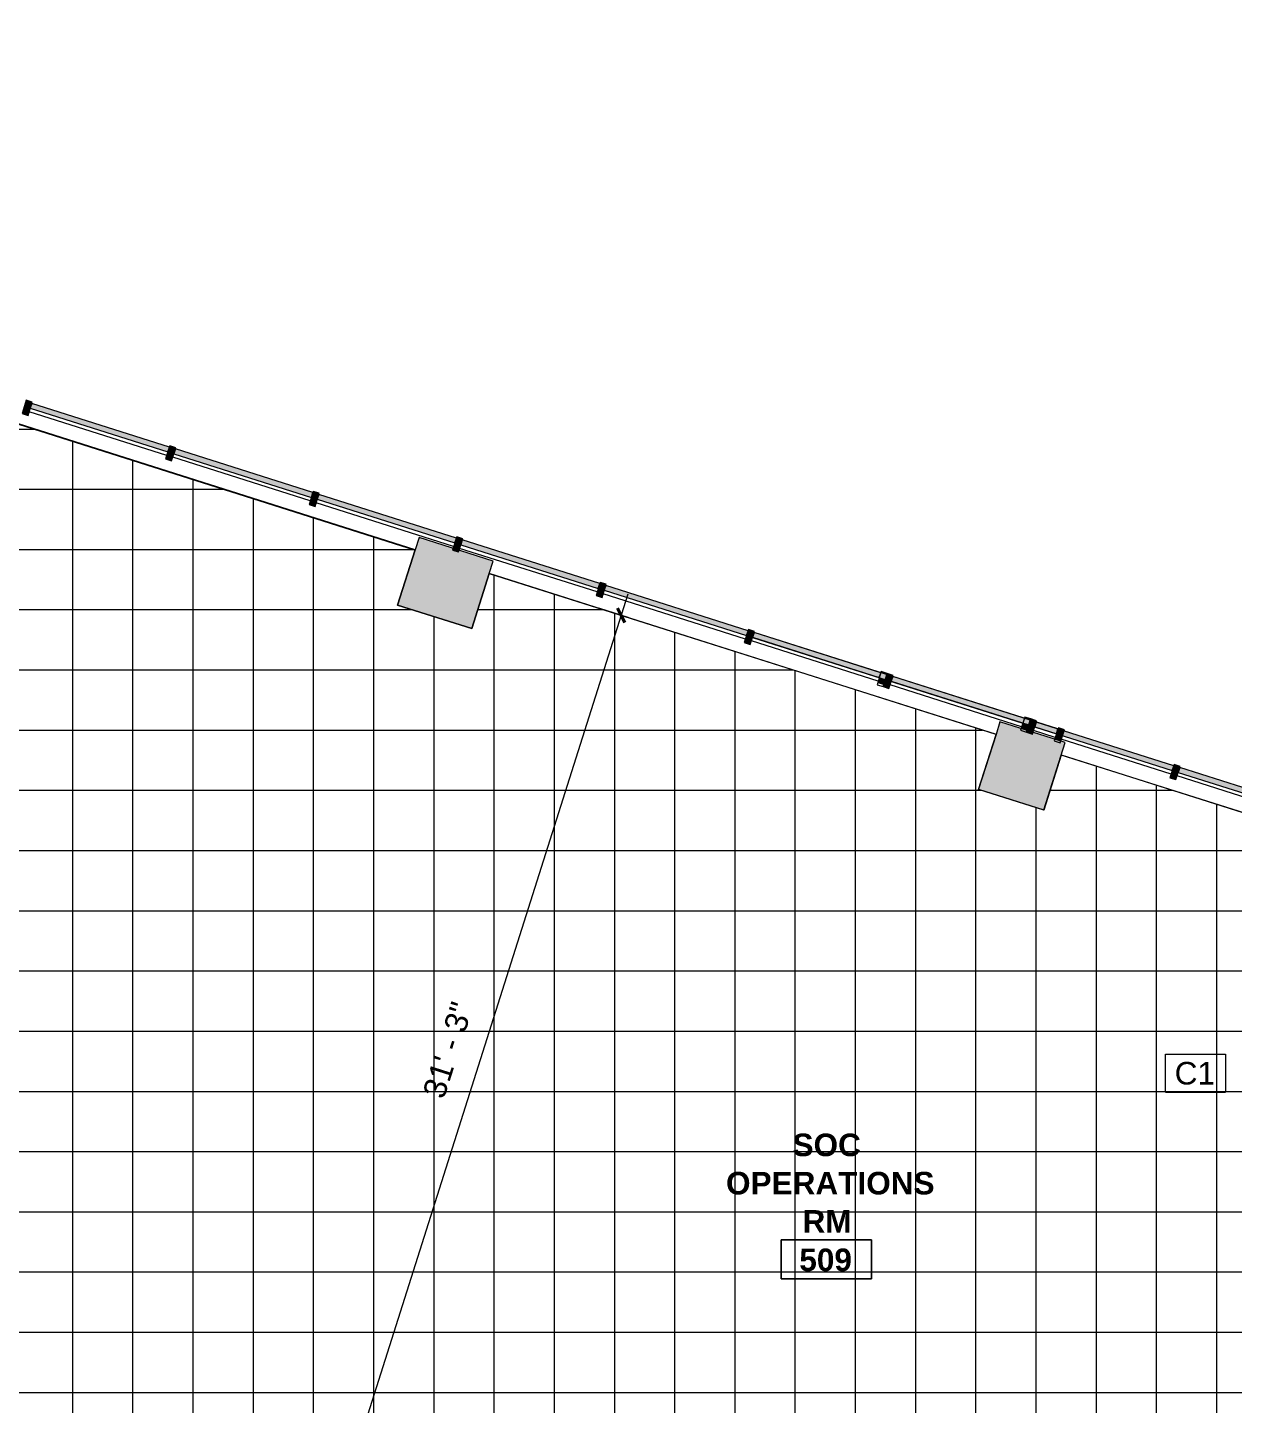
# Model space of a CAD drawing. Header units: inches. Extents: x 381 to 2249, y -1781 to -36.
# Drawn here: x 1144 to 1625, y -634 to -85 of the extents above; entities that cross this region are included whole.
import ezdxf

# ---------------------------------------------------------------- set-up
doc = ezdxf.new("R2010")
doc.units = ezdxf.units.IN
doc.header["$MEASUREMENT"] = 0
for name, color, linetype, lineweight in [('A-ANNO-DIMS', 211, 'Continuous', 9), ('A-ANNO-DIMS-96', 211, 'Continuous', 9), ('A-ANNO-KEYN', 231, 'Continuous', 9), ('A-AREA-IDEN', 2, 'Continuous', 9), ('A-COLS', 52, 'Continuous', 13), ('A-DETL-GENF', 92, 'Continuous', 9), ('A-DETL-THIN', 151, 'Continuous', 9), ('A-GLAZ-CURT', 52, 'Continuous', 13), ('A-GLAZ-CWMG', 51, 'Continuous', 13), ('A-WALL', 113, 'Continuous', 13)]:
    doc.layers.add(name, color=color, linetype=linetype, lineweight=lineweight)
doc.styles.add('Arial', font='arial.ttf', dxfattribs={"height": 9})
doc.styles.add('Swis721 Lt BT', font='swissl.ttf', dxfattribs={"height": 9})
doc.styles.add('Swis721 Lt BT_B', font='', dxfattribs={"height": 9})
doc.styles.get('Swis721 Lt BT_B').set_extended_font_data('Swis721 Lt BT', bold=True)
doc.dimstyles.new('OTJ_-_3_32__Linear__1__Tolerance', dxfattribs={"dimscale": 12, "dimtxt": 9.497835, "dimasz": 0.375, "dimexe": 0.75, "dimexo": 0.5, "dimgap": 0.5, "dimtad": 1, "dimdec": 0, "dimzin": 3, "dimdsep": 46, "dimlunit": 4, "dimtxsty": 'Swis721 Lt BT', "dimblk1": 'OBLIQUE', "dimblk2": 'OBLIQUE', "dimsah": 1, "dimcen": 0.09, "dimdle": 0.75, "dimazin": 0, "dimtfac": 1, "dimtdec": 4, "dimtix": 1, "dimtmove": 0, "dimatfit": 3, "dimfxl": 1, "dimtvp": 1, "dimfrac": 2, "dimtolj": 1, "dimtzin": 0, "dimarcsym": 2})

# ---------------------------------------------------------------- blocks, each defined once
blk = doc.blocks.new('System Panel - Glazed 2-5035624-Level 5 CONSTRUCTION')
at = {"layer": 'A-GLAZ-CURT', "lineweight": 9}
blk.add_hatch(color=7, dxfattribs=at).paths.add_polyline_path([(28.75, 0.25), (28.75, 2.25), (-28.75, 2.25), (-28.75, 0.25), (20.85, 0.25)], flags=0)
at = {"layer": 'A-GLAZ-CURT', "color": 8, "lineweight": 20}
for p, q in [((28.75, 2.25), (-28.75, 2.25)), ((-28.75, 2.25), (-28.75, 0.25)), ((-28.75, 0.25), (28.75, 0.25)), ((28.75, 0.25), (28.75, 2.25))]:
    blk.add_line(p, q, dxfattribs=at)
blk = doc.blocks.new('Rectangular Mullion - 2_5_ x 5_ rectangular-5019624-Level 5 CONSTRUCTION')
at = {"layer": 'A-GLAZ-CWMG', "lineweight": 9}
blk.add_hatch(color=7, dxfattribs=at).paths.add_polyline_path([(-2.5, 2.75), (-2.5, -2.75), (0, -2.75), (0, 2.75), (-1.59, 2.75)], flags=0)
at = {"layer": 'A-GLAZ-CWMG', "color": 8, "lineweight": 20}
for p, q in [((0, 2.75), (-2.5, 2.75)), ((-2.5, 2.75), (-2.5, -2.75)), ((0, -2.75), (0, 2.75)), ((-2.5, -2.75), (0, -2.75))]:
    blk.add_line(p, q, dxfattribs=at)
blk = doc.blocks.new('System Panel - Glazed 2-5035862-Level 5 CONSTRUCTION')
at = {"layer": 'A-GLAZ-CURT', "lineweight": 9}
blk.add_hatch(color=7, dxfattribs=at).paths.add_polyline_path([(28.75, 0.25), (28.75, 2.25), (-19.66, 2.25), (-19.66, 0.25), (8.36, 0.25)], flags=0)
at = {"layer": 'A-GLAZ-CURT', "color": 8, "lineweight": 20}
for p, q in [((28.75, 2.25), (-28.75, 2.25)), ((-28.75, 2.25), (-28.75, 0.25)), ((-28.75, 0.25), (28.75, 0.25)), ((28.75, 0.25), (28.75, 2.25))]:
    blk.add_line(p, q, dxfattribs=at)
blk = doc.blocks.new('System Panel - Glazed 2-5036060-Level 5 CONSTRUCTION')
at = {"layer": 'A-GLAZ-CURT', "color": 8, "lineweight": 20}
for p, q in [((28.75, 2.25), (-28.75, 2.25)), ((-28.75, 2.25), (-28.75, 0.25)), ((-28.75, 0.25), (28.75, 0.25)), ((28.75, 0.25), (28.75, 2.25))]:
    blk.add_line(p, q, dxfattribs=at)
blk = doc.blocks.new('System Panel - Glazed 2-5327704-Level 5 CONSTRUCTION')
at = {"layer": 'A-GLAZ-CURT', "lineweight": 9}
blk.add_hatch(color=7, dxfattribs=at).paths.add_polyline_path([(63.54, 0.25), (63.54, 2.25), (-63.54, 2.25), (-63.54, 0.25), (38.27, 0.25)], flags=0)
at = {"layer": 'A-GLAZ-CURT', "color": 8, "lineweight": 20}
for p, q in [((63.54, 2.25), (-63.54, 2.25)), ((-63.54, 2.25), (-63.54, 0.25)), ((-63.54, 0.25), (63.54, 0.25)), ((63.54, 0.25), (63.54, 2.25))]:
    blk.add_line(p, q, dxfattribs=at)
blk = doc.blocks.new('Rectangular Mullion - 2_5_ x 5_ rectangular-5019623-Level 5 CONSTRUCTION')
at = {"layer": 'A-GLAZ-CWMG', "lineweight": 9}
blk.add_hatch(color=7, dxfattribs=at).paths.add_polyline_path([(0, 1.76), (0, -2.75), (-2.5, -2.75), (-2.5, 1.76), (-1.23, 1.76)], flags=0)
at = {"layer": 'A-GLAZ-CWMG', "color": 8, "lineweight": 20}
for p, q in [((-2.5, 2.75), (0, 2.75)), ((-2.5, -2.75), (-2.5, 2.75)), ((0, 2.75), (0, -2.75)), ((0, -2.75), (-2.5, -2.75))]:
    blk.add_line(p, q, dxfattribs=at)
blk = doc.blocks.new('System Panel - Glazed 2-5036250-Level 5 CONSTRUCTION')
at = {"layer": 'A-GLAZ-CURT', "lineweight": 9}
blk.add_hatch(color=7, dxfattribs=at).paths.add_polyline_path([(29.75, 0.25), (29.75, 2.25), (-29.75, 2.25), (-29.75, 0.25), (20.71, 0.25)], flags=0)
at = {"layer": 'A-GLAZ-CURT', "color": 8, "lineweight": 20}
for p, q in [((29.75, 2.25), (-29.75, 2.25)), ((-29.75, 2.25), (-29.75, 0.25)), ((-29.75, 0.25), (29.75, 0.25)), ((29.75, 0.25), (29.75, 2.25))]:
    blk.add_line(p, q, dxfattribs=at)
blk = doc.blocks.new('System Panel - Glazed 2-5036446-Level 5 CONSTRUCTION')
at = {"layer": 'A-GLAZ-CURT', "lineweight": 9}
blk.add_hatch(color=7, dxfattribs=at).paths.add_polyline_path([(28.75, 0.25), (28.75, 2.25), (-28.75, 2.25), (-28.75, 0.25), (9.22, 0.25)], flags=0)
at = {"layer": 'A-GLAZ-CURT', "color": 8, "lineweight": 20}
for p, q in [((28.75, 2.25), (-28.75, 2.25)), ((-28.75, 2.25), (-28.75, 0.25)), ((-28.75, 0.25), (28.75, 0.25)), ((28.75, 0.25), (28.75, 2.25))]:
    blk.add_line(p, q, dxfattribs=at)
blk = doc.blocks.new('System Panel - Glazed 2-5026264-Level 5 CONSTRUCTION')
at = {"layer": 'A-GLAZ-CURT', "lineweight": 9}
blk.add_hatch(color=7, dxfattribs=at).paths.add_polyline_path([(28.75, 0.25), (28.75, 2.25), (-28.75, 2.25), (-28.75, 0.25), (22.85, 0.25)], flags=0)
at = {"layer": 'A-GLAZ-CURT', "color": 8, "lineweight": 20}
for p, q in [((28.75, 2.25), (-28.75, 2.25)), ((-28.75, 2.25), (-28.75, 0.25)), ((-28.75, 0.25), (28.75, 0.25)), ((28.75, 0.25), (28.75, 2.25))]:
    blk.add_line(p, q, dxfattribs=at)
blk = doc.blocks.new('System Panel - Glazed 2-5036779-Level 5 CONSTRUCTION')
at = {"layer": 'A-GLAZ-CURT', "lineweight": 9}
blk.add_hatch(color=7, dxfattribs=at).paths.add_polyline_path([(28.75, 0.25), (28.75, 2.25), (-28.75, 2.25), (-28.75, 0.25)], flags=0)
at = {"layer": 'A-GLAZ-CURT', "color": 8, "lineweight": 20}
for p, q in [((28.75, 2.25), (-28.75, 2.25)), ((-28.75, 2.25), (-28.75, 0.25)), ((-28.75, 0.25), (28.75, 0.25)), ((28.75, 0.25), (28.75, 2.25))]:
    blk.add_line(p, q, dxfattribs=at)
blk = doc.blocks.new('System Panel - Glazed 2-5036977-Level 5 CONSTRUCTION')
at = {"layer": 'A-GLAZ-CURT', "lineweight": 9}
blk.add_hatch(color=7, dxfattribs=at).paths.add_polyline_path([(28.75, 0.25), (28.75, 2.25), (-28.75, 2.25), (-28.75, 0.25), (22.28, 0.25)], flags=0)
at = {"layer": 'A-GLAZ-CURT', "color": 8, "lineweight": 20}
for p, q in [((28.75, 2.25), (-28.75, 2.25)), ((-28.75, 2.25), (-28.75, 0.25)), ((-28.75, 0.25), (28.75, 0.25)), ((28.75, 0.25), (28.75, 2.25))]:
    blk.add_line(p, q, dxfattribs=at)
blk = doc.blocks.new('Walls 65 - Walls 3-5097582-Level 5 CONSTRUCTION')
at = {"layer": 'A-WALL', "lineweight": 9}
for p, q in [((59.48, -1915.39), (59.48, -1702.61)), ((53.49, -1811.3), (53.49, -1868.8)), ((53.49, -1871.3), (53.49, -1917.21)), ((53.49, -1919.71), (53.49, -1928.8)), ((53.49, -1933.8), (53.49, -1988.8)), ((59.48, -2154.5), (59.48, -1942.61)), ((53.49, -1993.8), (53.49, -2046.8)), ((53.49, -2049.3), (53.49, -2108.8)), ((53.49, -2111.3), (53.49, -2168.8)), ((53.49, -2171.3), (53.49, -2228.8)), ((59.48, -2393.57), (59.48, -2185.52)), ((53.49, -2231.3), (53.49, -2288.8)), ((53.49, -2291.3), (53.49, -2348.8))]:
    blk.add_line(p, q, dxfattribs=at)
blk = doc.blocks.new('Rectangular Mullion - 2_5_ x 5_ rectangular-V5-Level 5 CONSTRUCTION')
at = {"layer": 'A-GLAZ-CWMG', "lineweight": 9}
h = blk.add_hatch(color=7, dxfattribs=at)
h.paths.add_polyline_path([(0, 2.07), (0, -0.25), (-2.5, -0.25), (-2.5, 2.07), (-0.22, 2.07)], flags=0)
h.paths.add_polyline_path([(0, -2.25), (0, -2.75), (-2.5, -2.75), (-2.5, -2.25), (-1.58, -2.25)], flags=0)
at = {"layer": 'A-GLAZ-CWMG', "color": 8, "lineweight": 20}
for p, q in [((-2.5, 2.75), (0, 2.75)), ((-2.5, -2.75), (-2.5, 2.75)), ((0, 2.75), (0, -2.75)), ((0, -2.75), (-2.5, -2.75))]:
    blk.add_line(p, q, dxfattribs=at)
blk = doc.blocks.new('System Panel - Glazed 2-5442714-Level 5 CONSTRUCTION')
at = {"layer": 'A-GLAZ-CURT', "color": 8, "lineweight": 20}
for p, q in [((26.5, 2.25), (-26.5, 2.25)), ((-26.5, 2.25), (-26.5, 0.25)), ((-26.5, 0.25), (26.5, 0.25)), ((26.5, 0.25), (26.5, 2.25))]:
    blk.add_line(p, q, dxfattribs=at)
blk = doc.blocks.new('Columns 65 - Columns 4-5528782-Level 5 CONSTRUCTION')
at = {"layer": 'A-COLS', "lineweight": 9}
blk.add_hatch(color=7, dxfattribs=at).paths.add_polyline_path([(1403.47, -851.36), (1412.18, -824.56), (1386.29, -816.15), (1377.62, -842.96), (1384.52, -845.2)], flags=0)
at = {"layer": 'A-COLS', "color": 8, "lineweight": 20}
for p, q in [((1386.29, -816.15), (1384.69, -821.09)), ((1412.18, -824.56), (1386.29, -816.15)), ((1384.69, -821.09), (1377.58, -842.95)), ((1403.47, -851.36), (1412.18, -824.56)), ((1377.58, -842.95), (1403.47, -851.36))]:
    blk.add_line(p, q, dxfattribs=at)
blk = doc.blocks.new('Columns 66 - Columns 4-5528794-Level 5 CONSTRUCTION')
at = {"layer": 'A-COLS', "lineweight": 9}
blk.add_hatch(color=7, dxfattribs=at).paths.add_polyline_path([(1405.26, -851.96), (1413.97, -825.15), (1384.47, -815.56), (1375.76, -842.37), (1382.73, -844.64)], flags=0)
at = {"layer": 'A-COLS', "color": 8, "lineweight": 20}
for p, q in [((1384.47, -815.56), (1382.89, -820.41)), ((1413.97, -825.15), (1384.47, -815.56)), ((1382.89, -820.41), (1375.76, -842.37)), ((1412.36, -830.08), (1413.97, -825.15)), ((1405.26, -851.96), (1412.36, -830.08)), ((1375.76, -842.37), (1405.26, -851.96))]:
    blk.add_line(p, q, dxfattribs=at)
blk = doc.blocks.new('DIMBLOCK5-Level 5 CONSTRUCTION')
at = {"layer": 'A-ANNO-DIMS-96'}
for p, q in [((1264.35, -685.44), (1383.29, -310.56)), ((1383.26, -319.99), (1371.99, -316.41)), ((1380.57, -319.14), (1383.26, -319.99)), ((1269.75, -677.72), (1258.49, -674.14)), ((1267.07, -676.86), (1269.75, -677.72))]:
    blk.add_line(p, q, dxfattribs=at)
at = {"layer": 'A-ANNO-DIMS-96', "lineweight": 50}
for p, q in [((1380.57, -319.14), (1379.1, -316.31)), ((1380.57, -319.14), (1382.03, -321.96)), ((1267.07, -676.86), (1265.6, -674.04)), ((1267.07, -676.86), (1268.53, -679.69))]:
    blk.add_line(p, q, dxfattribs=at)
at = {"layer": 'A-ANNO-DIMS-96', "color": 0, "insert": (1301.24, -509.58), "char_height": 9, "width": 42.8759, "attachment_point": 1, "rotation": 72.3967, "line_spacing_factor": 1.005062, "style": 'Swis721 Lt BT'}
blk.add_mtext('31\' - 3"', dxfattribs=at)
blk = doc.blocks.new('_Oblique')
at = {"color": 0, "linetype": 'ByBlock', "lineweight": -2}
blk.add_line((-0.5, -0.5), (0.5, 0.5), dxfattribs=at)
blk = doc.blocks.new('Room Tag - Room Name and Number-3379422-Level 5 CONSTRUCTION')
at = {"layer": 'A-AREA-IDEN'}
for p, q in [((-0.1881, -0.1636), (-0.1881, -0.0018)), ((-0.1881, -0.0018), (0.1869, -0.0018)), ((0.1869, -0.0018), (-0.1881, -0.0018)), ((-0.1881, -0.0018), (-0.1881, -0.1636)), ((0.1869, -0.0018), (0.1869, -0.1636)), ((0.1869, -0.1636), (0.1869, -0.0018)), ((0.1869, -0.1636), (-0.1881, -0.1636)), ((-0.1881, -0.1636), (0.1869, -0.1636))]:
    blk.add_line(p, q, dxfattribs=at)
blk = doc.blocks.new('Keynote Tag - Keynote Number - Boxed-135510-Level 5 CONSTRUCTION')
at = {"layer": 'A-ANNO-KEYN'}
for p, q in [((-0.125, -0.0792), (-0.125, 0.0781)), ((-0.125, 0.0781), (0.125, 0.0781)), ((0.125, 0.0781), (0.125, -0.0792)), ((-0.125, -0.0792), (0.125, -0.0792))]:
    blk.add_line(p, q, dxfattribs=at)

msp = doc.modelspace()

# ---------------------------------------------------------------- hatches: boundary and pattern name
at = {"layer": 'A-DETL-GENF'}
h = msp.add_hatch(dxfattribs=at)
h.set_pattern_fill('FP2_8', color=254, style=0, pattern_type=2)
h.set_pattern_definition([(0, (-470.073, 619.15), (0, 24), []), (90, (-470.073, 619.15), (-24, 1e-15), [])])
h.paths.add_polyline_path([(1693.61, -1569.08), (1706.52, -1565.62), (1706.52, -1572.54), (1697.9, -1570.23)], flags=0)
h.paths.add_polyline_path([(1966.79, -1714.89), (2156.27, -1714.89), (2156.27, -1691.16), (2179.45, -1691.16), (2179.44, -1516.48), (2156.27, -1516.48), (2156.29, -1485.24), (2179.45, -1485.24), (2179.45, -1324.3), (2156.29, -1324.3), (2156.29, -1293.32), (2179.45, -1293.32), (2179.45, -1180.35), (2156.29, -1180.35), (2156.29, -1149.41), (2179.45, -1149.41), (2179.45, -805.57), (2173.15, -805.57), (2168.37, -820.66), (2142.16, -812.31), (2152.38, -780.14), (2174.01, -787), (2230.07, -611.24), (2208.83, -604.46), (2215.28, -584.24), (2013.19, -520.11), (2006.81, -540.12), (1980.87, -531.89), (1987.29, -511.65), (1784.64, -447.35), (1777.69, -469.28), (1751.74, -461.04), (1758.7, -439.12), (1555.91, -374.78), (1548.95, -396.7), (1522.98, -388.45), (1529.94, -366.54), (1327.96, -302.46), (1321.01, -324.38), (1291.44, -315), (1298.43, -292.99), (1100.12, -230.07), (1093.1, -252.06), (1063.58, -242.7), (1063.58, -242.61), (1063.54, -242.59), (1065.93, -235.08), (1052.71, -234.48), (1054.8, -227.88), (1065.95, -235.01), (1070.5, -220.67), (871.37, -157.5), (864.38, -179.51), (834.76, -170.08), (841.71, -148.16), (645.34, -85.85), (638.83, -106.37), (570.95, -84.81), (570.95, -100.41), (428.47, -100.41), (428.44, -112.91), (415.97, -112.91), (416.01, -318.91), (443.92, -318.91), (443.92, -350.39), (415.97, -350.39), (416.01, -556.89), (425.98, -556.89), (425.96, -592.8), (416.01, -592.8), (416.01, -799.14), (443.96, -799.14), (443.96, -828.61), (416.01, -828.61), (416.01, -1066.89), (428.3, -1066.89), (428.34, -1079.39), (872.22, -1079.39), (872.22, -1064.69), (901.93, -1064.69), (901.93, -1102.88), (971.1, -1102.88), (971.1, -1319.33), (1027.07, -1319.33), (1027.07, -1421.16), (1185.5, -1421.16), (1185.5, -1393.33), (1212.77, -1393.33), (1212.77, -1133.84), (1190.11, -1133.84), (1190.11, -1104.09), (1215.81, -1104.09), (1215.81, -936.89), (1199.31, -936.89), (1199.31, -936.96), (965.95, -936.96), (965.95, -886.75), (971.3, -886.75), (971.3, -718.53), (964.12, -716.25), (973.16, -687.74), (1001.71, -696.8), (1000.56, -700.43), (1099.69, -731.88), (1130.85, -633.65), (1815.84, -850.98), (1796.65, -911.47), (1682.72, -875.14), (1682.72, -1131.82), (1707.36, -1131.82), (1707.36, -1198.32), (1682.72, -1198.32), (1682.72, -1272.37), (1706.75, -1272.37), (1706.77, -1294.33), (1707.38, -1294.33), (1707.38, -1306.76), (1742.76, -1306.76), (1742.76, -1443.86), (1682.76, -1443.86), (1682.76, -1485.46), (1722.03, -1485.46), (1722, -1514.46), (1693.61, -1514.46), (1693.61, -1691.19), (1707.22, -1691.19), (1707.22, -1714.89), (1915.45, -1714.89), (1915.45, -1691.17), (1947.18, -1691.17), (1947.18, -1714.89)], flags=0)
h.paths.add_polyline_path([(1706.52, -1602.54), (1693.61, -1599.08), (1706.52, -1595.62)], flags=0)
h.paths.add_polyline_path([(993.83, -1096.9), (966.47, -1096.9), (966.47, -1067.65), (993.83, -1067.65)], flags=0)
h.paths.add_polyline_path([(953.56, -1087.5), (953.56, -1080.55), (966.46, -1084.05), (953.7, -1087.47)], flags=0)
h.paths.add_polyline_path([(681.72, -1074.06), (659.47, -1074.06), (659.47, -1050.06), (683.47, -1050.06), (683.47, -1074.06)], flags=0)
h.paths.add_polyline_path([(953.56, -1057.47), (953.56, -1050.55), (966.42, -1054.02), (965.95, -1054.15)], flags=0)
h.paths.add_polyline_path([(1853.12, -1019.06), (1830.23, -1011.8), (1837.53, -988.81), (1860.42, -996.07), (1855.43, -1011.8)], flags=0)
h.paths.add_polyline_path([(705.93, -831.68), (645.56, -831.68), (645.56, -802.15), (706.31, -802.18), (706.31, -829.68), (705.93, -829.68), (705.93, -829.94)], flags=0)
h.paths.add_polyline_path([(1942.16, -749.9), (1941.92, -749.83), (1941.9, -749.87), (1910.46, -739.85), (1923.17, -699.81), (1954.86, -709.87), (1942.16, -749.87)], flags=0)
h.paths.add_polyline_path([(659.64, -587.75), (659.64, -563.75), (683.64, -563.75), (683.64, -587.75)], flags=0)
h.paths.add_polyline_path([(1046.83, -295.7), (1033.48, -295.09), (1035.57, -288.49)], flags=0)

# ---------------------------------------------------------------- linework, layer by layer
at = {"layer": 'A-DETL-THIN'}
for p, q in [((1298.43, -292.99), (1100.05, -230.04)), ((1291.44, -315), (1298.43, -292.99)), ((1327.96, -302.46), (1321.01, -324.38)), ((1529.94, -366.54), (1327.96, -302.46)), ((1321.01, -324.38), (1291.44, -315)), ((1522.98, -388.46), (1529.94, -366.54)), ((1555.91, -374.78), (1548.95, -396.7)), ((1758.7, -439.12), (1555.91, -374.78)), ((1548.95, -396.7), (1522.98, -388.46))]:
    msp.add_line(p, q, dxfattribs=at)

# ---------------------------------------------------------------- block references
at = {"layer": 'A-ANNO-KEYN', "xscale": 95.99999999999994, "yscale": 95.99999999999994, "zscale": 95.99999999999994}
msp.add_blockref('Keynote Tag - Keynote Number - Boxed-135510-Level 5 CONSTRUCTION', (1609.42, -501.57), dxfattribs=at)
at = {"layer": 'A-AREA-IDEN', "xscale": 95.99999999999994, "yscale": 95.99999999999994, "zscale": 95.99999999999994}
msp.add_blockref('Room Tag - Room Name and Number-3379422-Level 5 CONSTRUCTION', (1462.42, -567.9), dxfattribs=at)
at = {"layer": 'A-COLS', "lineweight": 9, "rotation": 0.3967009999964257}
for name, p in [('Columns 66 - Columns 4-5528794-Level 5 CONSTRUCTION', (-90.12, 517.83)), ('Columns 65 - Columns 4-5528782-Level 5 CONSTRUCTION', (139.6, 444.94))]:
    msp.add_blockref(name, p, dxfattribs=at)
at = {"layer": 'A-GLAZ-CURT', "lineweight": 9, "rotation": 342.396186574362}
for name, p in [('System Panel - Glazed 2-5036977-Level 5 CONSTRUCTION', (1172.36, -245.47)), ('System Panel - Glazed 2-5036779-Level 5 CONSTRUCTION', (1229.56, -263.61)), ('System Panel - Glazed 2-5026264-Level 5 CONSTRUCTION', (1286.75, -281.76)), ('System Panel - Glazed 2-5036446-Level 5 CONSTRUCTION', (1343.94, -299.91)), ('System Panel - Glazed 2-5036250-Level 5 CONSTRUCTION', (1402.08, -318.36)), ('System Panel - Glazed 2-5327704-Level 5 CONSTRUCTION', (1493.39, -347.33)), ('System Panel - Glazed 2-5442714-Level 5 CONSTRUCTION', (1458.08, -336.12)), ('System Panel - Glazed 2-5036060-Level 5 CONSTRUCTION', (1515.51, -354.34)), ('System Panel - Glazed 2-5035862-Level 5 CONSTRUCTION', (1572.7, -372.49)), ('System Panel - Glazed 2-5035624-Level 5 CONSTRUCTION', (1629.89, -390.64))]:
    msp.add_blockref(name, p, dxfattribs=at)
at = {"layer": 'A-GLAZ-CWMG', "lineweight": 9, "rotation": 162.396186574362}
for p in [(1142.58, -236.02), (1199.77, -254.16), (1256.96, -272.31), (1314.15, -290.46), (1371.34, -308.6), (1430.44, -327.35), (1485.72, -344.89), (1542.91, -363.04), (1600.1, -381.19)]:
    msp.add_blockref('Rectangular Mullion - 2_5_ x 5_ rectangular-5019624-Level 5 CONSTRUCTION', p, dxfattribs=at)
at = {"layer": 'A-GLAZ-CWMG', "lineweight": 9, "extrusion": (0, 0, -1), "rotation": 197.603813425638}
for name, p in [('Rectangular Mullion - 2_5_ x 5_ rectangular-V5-Level 5 CONSTRUCTION', (-1485.72, -344.89)), ('Rectangular Mullion - 2_5_ x 5_ rectangular-V5-Level 5 CONSTRUCTION', (-1542.91, -363.04)), ('Rectangular Mullion - 2_5_ x 5_ rectangular-5019623-Level 5 CONSTRUCTION', (-1556.34, -367.3))]:
    msp.add_blockref(name, p, dxfattribs=at)
at = {"layer": 'A-WALL', "lineweight": 9, "rotation": 252.3961828634399}
msp.add_blockref('Walls 65 - Walls 3-5097582-Level 5 CONSTRUCTION', (3399.56, -897.34), dxfattribs=at)

# ---------------------------------------------------------------- texts
at = {"layer": 'A-ANNO-KEYN', "insert": (1601.14, -497.11), "char_height": 9, "width": 19.695, "attachment_point": 1, "style": 'Arial'}
msp.add_mtext('C1', dxfattribs=at)
at = {"layer": 'A-AREA-IDEN', "char_height": 9, "attachment_point": 1, "style": 'Swis721 Lt BT_B'}
for s, insert, width in [('SOC', (1448.81, -525.68), 32.724), ('OPERATIONS', (1422.31, -540.93), 96.96), ('RM', (1452.81, -556.18), 23.331), ('509', (1451.53, -571.5), 25.452)]:
    msp.add_mtext(s, dxfattribs=dict(at, insert=insert, width=width))

# ---------------------------------------------------------------- dimensions: what is measured, and where the dimension line sits
at = {"layer": 'A-ANNO-DIMS'}
dim = msp.add_linear_dim(base=(1380.57, -319.14), p1=(1264.03, -675.9), p2=(1377.54, -318.17), angle=72.3967, dimstyle='OTJ_-_3_32__Linear__1__Tolerance', override={"dimpost": '<>', "dimfxl": 375.302717}, dxfattribs=at)
dim.commit()
dim.dimension.update_dxf_attribs({"geometry": 'DIMBLOCK5-Level 5 CONSTRUCTION', "text_midpoint": (1313.69, -494.79)})

doc.saveas('drawing.dxf')
